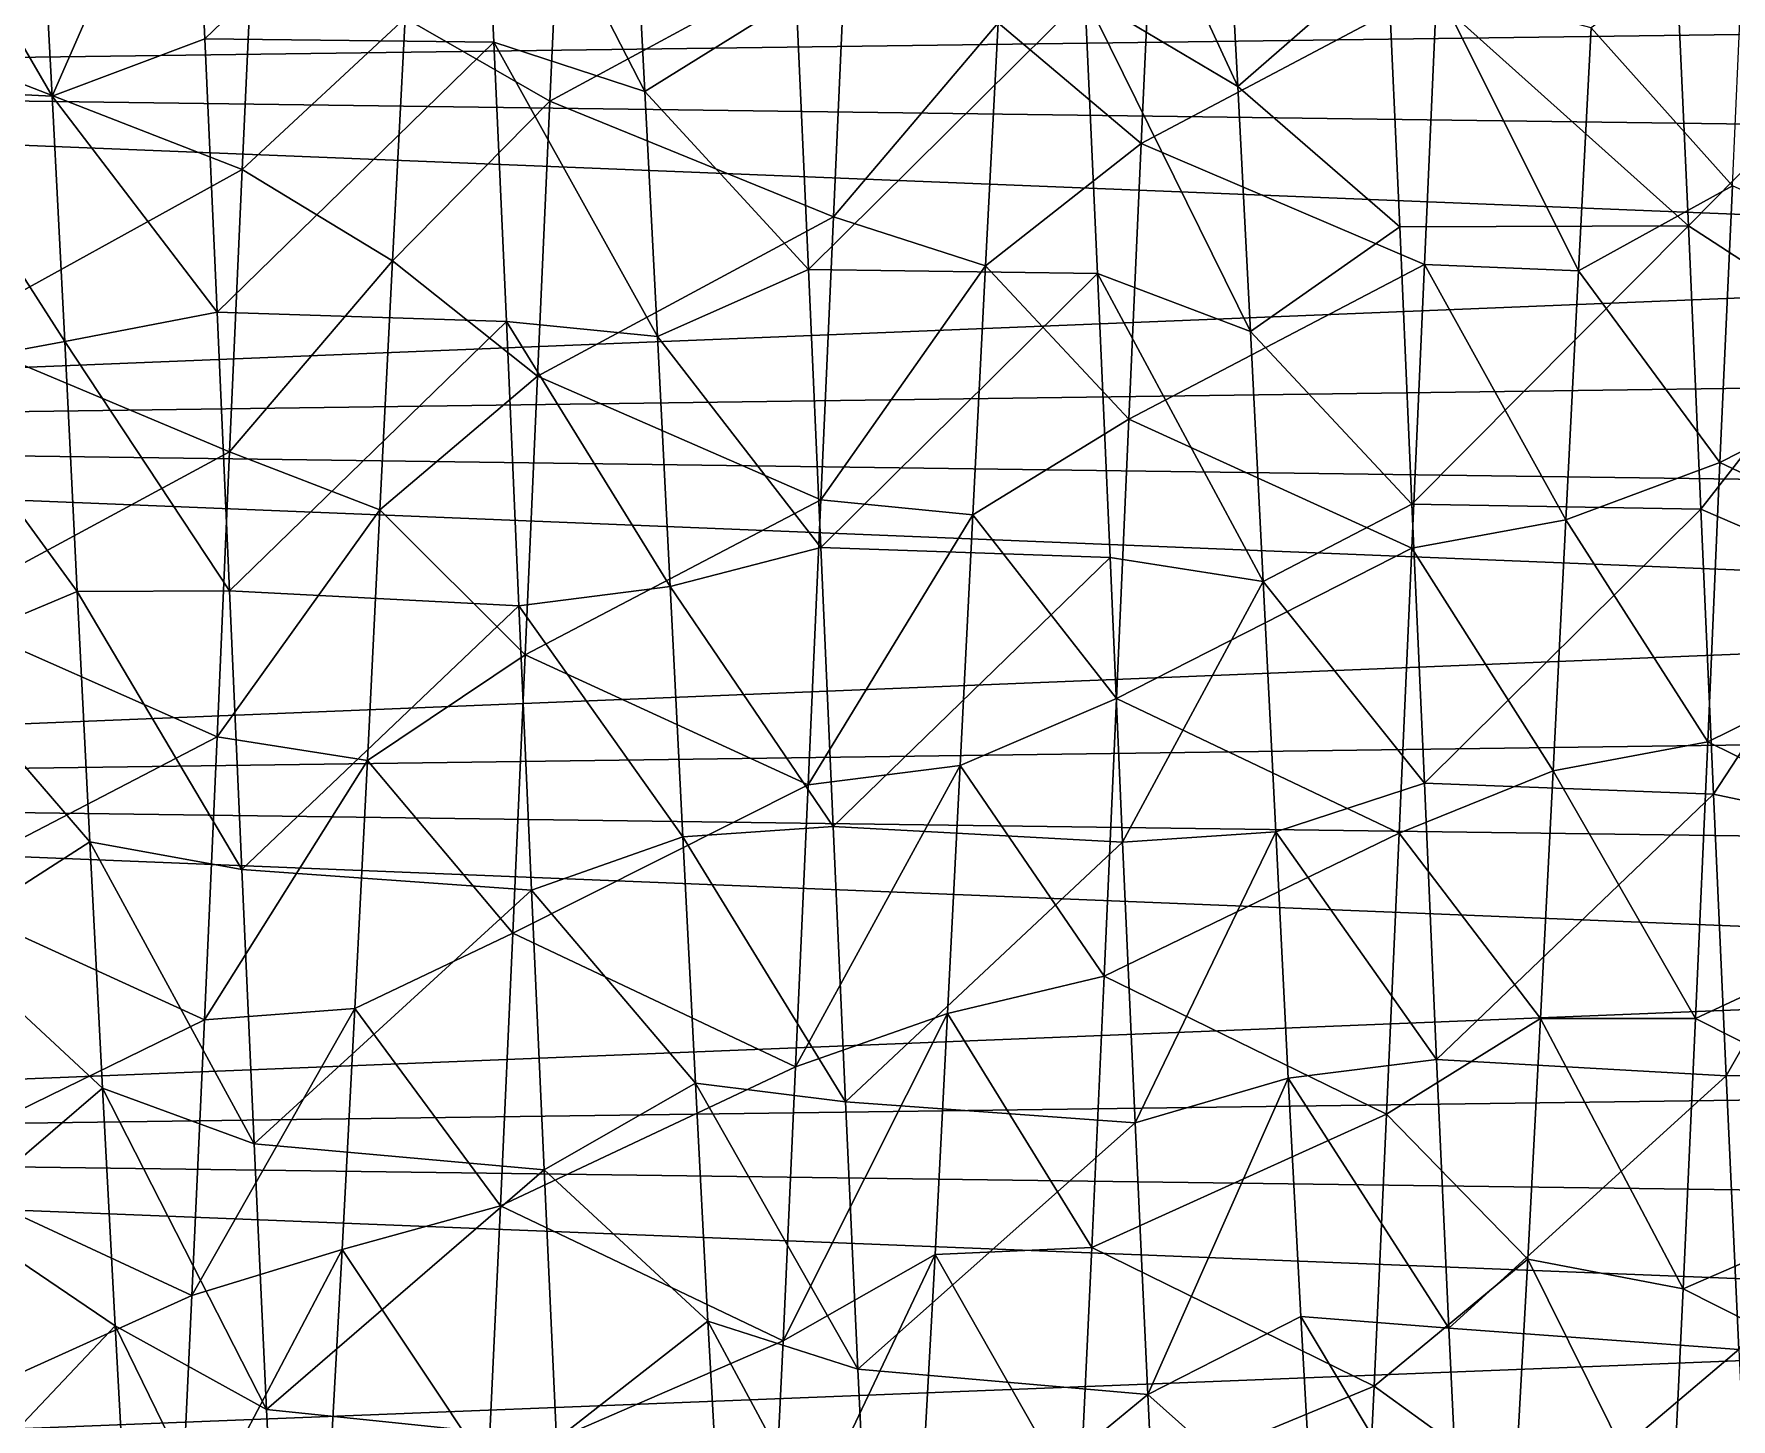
# Model space of a CAD drawing. Header units: millimetres. Extents: x -104 to 115, y -53 to 68.
# Drawn here: x -90.43 to -76.3, y 1.08 to 12.61 of the extents above; entities that cross this region are included whole.
import ezdxf

# ---------------------------------------------------------------- set-up
doc = ezdxf.new("R2010")
doc.units = ezdxf.units.MM

msp = doc.modelspace()

# ---------------------------------------------------------------- linework, layer by layer
at = {"color": 7, "lineweight": 0}
for points in [[(-104.18, 12.23, -54.485), (-49.333, 12.961, -54.355), (-104.18, 15.13, -53.847), (-104.18, 12.23, -54.485)], [(-81.785, 15.145, -43.662), (-80.512, 14.128, -41.714), (-80.407, 12.167, -42.43), (-81.785, 15.145, -43.662)], [(-81.785, 15.145, -43.662), (-80.407, 12.167, -42.43), (-81.681, 12.924, -44.494), (-81.785, 15.145, -43.662)], [(-89.106, 14.757, -43.832), (-90.275, 12.086, -42.454), (-90.38, 14.05, -41.748), (-89.106, 14.757, -43.832)], [(-89.003, 12.563, -44.598), (-90.275, 12.086, -42.454), (-89.106, 14.757, -43.832), (-89.003, 12.563, -44.598)], [(-86.704, 14.777, -43.823), (-89.003, 12.563, -44.598), (-89.106, 14.757, -43.832), (-86.704, 14.777, -43.823)], [(-86.599, 12.537, -44.606), (-89.003, 12.563, -44.598), (-86.704, 14.777, -43.823), (-86.599, 12.537, -44.606)], [(-86.704, 14.777, -43.823), (-85.446, 14.089, -41.731), (-85.341, 12.126, -42.442), (-86.704, 14.777, -43.823)], [(-86.704, 14.777, -43.823), (-85.341, 12.126, -42.442), (-86.599, 12.537, -44.606), (-86.704, 14.777, -43.823)], [(-104.18, 12.23, -0.361), (-49.333, 14.412, -0.811), (-49.333, 11.495, -0.251), (-104.18, 12.23, -0.361)], [(-91.622, 14.406, -43.977), (-90.38, 14.05, -41.748), (-90.275, 12.086, -42.454), (-91.622, 14.406, -43.977)], [(-91.622, 14.406, -43.977), (-90.275, 12.086, -42.454), (-91.517, 12.149, -44.708), (-91.622, 14.406, -43.977)], [(-86.03, 14.262, -10.813), (-87.336, 12.737, -12.594), (-86.133, 12.046, -10.113), (-86.03, 14.262, -10.813)], [(-83.669, 13.379, -10.496), (-86.03, 14.262, -10.813), (-86.133, 12.046, -10.113), (-83.669, 13.379, -10.496)], [(-79.163, 13.255, -44.391), (-80.407, 12.167, -42.43), (-80.512, 14.128, -41.714), (-79.163, 13.255, -44.391)], [(-84.083, 12.91, -44.498), (-85.341, 12.126, -42.442), (-85.446, 14.089, -41.731), (-84.083, 12.91, -44.498)], [(-81.11, 13.924, -10.686), (-82.402, 12.697, -12.581), (-81.213, 11.694, -10.03), (-81.11, 13.924, -10.686)], [(-78.75, 12.996, -10.374), (-81.11, 13.924, -10.686), (-81.213, 11.694, -10.03), (-78.75, 12.996, -10.374)], [(-88.587, 13.76, -10.626), (-91.053, 12.395, -10.202), (-88.692, 11.476, -9.983), (-88.587, 13.76, -10.626)], [(-88.692, 11.476, -9.983), (-87.336, 12.737, -12.594), (-88.587, 13.76, -10.626), (-88.692, 11.476, -9.983)], [(-76.19, 13.584, -10.565), (-77.468, 12.656, -12.568), (-76.292, 11.341, -9.955), (-76.19, 13.584, -10.565)], [(-83.669, 13.379, -10.496), (-86.133, 12.046, -10.113), (-83.773, 11.082, -9.904), (-83.669, 13.379, -10.496)], [(-83.773, 11.082, -9.904), (-82.402, 12.697, -12.581), (-83.669, 13.379, -10.496), (-83.773, 11.082, -9.904)], [(-76.657, 11.007, -44.956), (-79.163, 13.255, -44.391), (-76.762, 13.307, -44.374), (-76.657, 11.007, -44.956)], [(-76.762, 13.307, -44.374), (-75.473, 12.208, -42.418), (-76.657, 11.007, -44.956), (-76.762, 13.307, -44.374)], [(-79.06, 11.001, -44.958), (-80.407, 12.167, -42.43), (-79.163, 13.255, -44.391), (-79.06, 11.001, -44.958)], [(-76.657, 11.007, -44.956), (-79.06, 11.001, -44.958), (-79.163, 13.255, -44.391), (-76.657, 11.007, -44.956)], [(-78.75, 12.996, -10.374), (-81.213, 11.694, -10.03), (-78.855, 10.686, -9.834), (-78.75, 12.996, -10.374)], [(-78.855, 10.686, -9.834), (-77.573, 10.634, -12.052), (-78.75, 12.996, -10.374), (-78.855, 10.686, -9.834)], [(-78.75, 12.996, -10.374), (-77.573, 10.634, -12.052), (-77.468, 12.656, -12.568), (-78.75, 12.996, -10.374)], [(-104.18, 12.23, -54.485), (-49.333, 10.019, -54.756), (-49.333, 12.961, -54.355), (-104.18, 12.23, -54.485)], [(-83.98, 10.645, -45.019), (-85.341, 12.126, -42.442), (-84.083, 12.91, -44.498), (-83.98, 10.645, -45.019)], [(-81.681, 12.924, -44.494), (-83.98, 10.645, -45.019), (-84.083, 12.91, -44.498), (-81.681, 12.924, -44.494)], [(-81.576, 10.611, -45.024), (-83.98, 10.645, -45.019), (-81.681, 12.924, -44.494), (-81.576, 10.611, -45.024)], [(-81.681, 12.924, -44.494), (-80.407, 12.167, -42.43), (-80.302, 10.129, -42.879), (-81.681, 12.924, -44.494)], [(-81.681, 12.924, -44.494), (-80.302, 10.129, -42.879), (-81.576, 10.611, -45.024), (-81.681, 12.924, -44.494)], [(-88.692, 11.476, -9.983), (-87.441, 10.717, -12.068), (-87.336, 12.737, -12.594), (-88.692, 11.476, -9.983)], [(-86.133, 12.046, -10.113), (-87.336, 12.737, -12.594), (-87.441, 10.717, -12.068), (-86.133, 12.046, -10.113)], [(-83.773, 11.082, -9.904), (-82.507, 10.675, -12.06), (-82.402, 12.697, -12.581), (-83.773, 11.082, -9.904)], [(-81.213, 11.694, -10.03), (-82.402, 12.697, -12.581), (-82.507, 10.675, -12.06), (-81.213, 11.694, -10.03)], [(-76.292, 11.341, -9.955), (-77.468, 12.656, -12.568), (-77.573, 10.634, -12.052), (-76.292, 11.341, -9.955)], [(-88.901, 10.288, -45.073), (-90.275, 12.086, -42.454), (-89.003, 12.563, -44.598), (-88.901, 10.288, -45.073)], [(-86.599, 12.537, -44.606), (-88.901, 10.288, -45.073), (-89.003, 12.563, -44.598), (-86.599, 12.537, -44.606)], [(-86.494, 10.213, -45.083), (-88.901, 10.288, -45.073), (-86.599, 12.537, -44.606), (-86.494, 10.213, -45.083)], [(-86.599, 12.537, -44.606), (-85.341, 12.126, -42.442), (-85.236, 10.087, -42.885), (-86.599, 12.537, -44.606)], [(-86.599, 12.537, -44.606), (-85.236, 10.087, -42.885), (-86.494, 10.213, -45.083), (-86.599, 12.537, -44.606)], [(-88.692, 11.476, -9.983), (-91.053, 12.395, -10.202), (-91.156, 10.116, -9.75), (-88.692, 11.476, -9.983)], [(-104.18, 12.23, -0.361), (-49.333, 11.495, -0.251), (-104.18, 9.278, -0.04), (-104.18, 12.23, -0.361)], [(-104.18, 9.278, -54.806), (-49.333, 10.019, -54.756), (-104.18, 12.23, -54.485), (-104.18, 9.278, -54.806)], [(-91.517, 12.149, -44.708), (-90.275, 12.086, -42.454), (-90.17, 10.045, -42.892), (-91.517, 12.149, -44.708)], [(-91.517, 12.149, -44.708), (-90.17, 10.045, -42.892), (-91.413, 9.814, -45.134), (-91.517, 12.149, -44.708)], [(-79.06, 11.001, -44.958), (-80.302, 10.129, -42.879), (-80.407, 12.167, -42.43), (-79.06, 11.001, -44.958)], [(-76.657, 11.007, -44.956), (-75.473, 12.208, -42.418), (-75.368, 10.171, -42.873), (-76.657, 11.007, -44.956)], [(-88.901, 10.288, -45.073), (-90.17, 10.045, -42.892), (-90.275, 12.086, -42.454), (-88.901, 10.288, -45.073)], [(-86.133, 12.046, -10.113), (-87.441, 10.717, -12.068), (-86.235, 9.757, -9.707), (-86.133, 12.046, -10.113)], [(-83.773, 11.082, -9.904), (-86.133, 12.046, -10.113), (-86.235, 9.757, -9.707), (-83.773, 11.082, -9.904)], [(-83.98, 10.645, -45.019), (-85.236, 10.087, -42.885), (-85.341, 12.126, -42.442), (-83.98, 10.645, -45.019)], [(-81.213, 11.694, -10.03), (-82.507, 10.675, -12.06), (-81.315, 9.398, -9.671), (-81.213, 11.694, -10.03)], [(-78.855, 10.686, -9.834), (-81.213, 11.694, -10.03), (-81.315, 9.398, -9.671), (-78.855, 10.686, -9.834)], [(-104.18, 9.278, -0.04), (-49.333, 11.495, -0.251), (-49.333, 8.536, -0.01), (-104.18, 9.278, -0.04)], [(-88.692, 11.476, -9.983), (-91.156, 10.116, -9.75), (-88.797, 9.127, -9.648), (-88.692, 11.476, -9.983)], [(-88.797, 9.127, -9.648), (-87.441, 10.717, -12.068), (-88.692, 11.476, -9.983), (-88.797, 9.127, -9.648)], [(-76.292, 11.341, -9.955), (-77.573, 10.634, -12.052), (-76.395, 9.038, -9.642), (-76.292, 11.341, -9.955)], [(-73.937, 10.288, -9.774), (-76.292, 11.341, -9.955), (-76.395, 9.038, -9.642), (-73.937, 10.288, -9.774)], [(-83.773, 11.082, -9.904), (-86.235, 9.757, -9.707), (-83.878, 8.726, -9.623), (-83.773, 11.082, -9.904)], [(-83.878, 8.726, -9.623), (-82.507, 10.675, -12.06), (-83.773, 11.082, -9.904), (-83.878, 8.726, -9.623)], [(-78.958, 8.692, -45.226), (-80.302, 10.129, -42.879), (-79.06, 11.001, -44.958), (-78.958, 8.692, -45.226)], [(-76.657, 11.007, -44.956), (-78.958, 8.692, -45.226), (-79.06, 11.001, -44.958), (-76.657, 11.007, -44.956)], [(-76.553, 8.65, -45.228), (-78.958, 8.692, -45.226), (-76.657, 11.007, -44.956), (-76.553, 8.65, -45.228)], [(-76.657, 11.007, -44.956), (-75.368, 10.171, -42.873), (-76.553, 8.65, -45.228), (-76.657, 11.007, -44.956)], [(-88.797, 9.127, -9.648), (-87.546, 8.645, -11.815), (-87.441, 10.717, -12.068), (-88.797, 9.127, -9.648)], [(-86.235, 9.757, -9.707), (-87.441, 10.717, -12.068), (-87.546, 8.645, -11.815), (-86.235, 9.757, -9.707)], [(-83.878, 8.331, -45.24), (-85.236, 10.087, -42.885), (-83.98, 10.645, -45.019), (-83.878, 8.331, -45.24)], [(-81.576, 10.611, -45.024), (-83.878, 8.331, -45.24), (-83.98, 10.645, -45.019), (-81.576, 10.611, -45.024)], [(-83.878, 8.726, -9.623), (-82.612, 8.603, -11.813), (-82.507, 10.675, -12.06), (-83.878, 8.726, -9.623)], [(-81.471, 8.248, -45.243), (-83.878, 8.331, -45.24), (-81.576, 10.611, -45.024), (-81.471, 8.248, -45.243)], [(-81.315, 9.398, -9.671), (-82.507, 10.675, -12.06), (-82.612, 8.603, -11.813), (-81.315, 9.398, -9.671)], [(-81.576, 10.611, -45.024), (-80.302, 10.129, -42.879), (-80.197, 8.049, -43.053), (-81.576, 10.611, -45.024)], [(-81.576, 10.611, -45.024), (-80.197, 8.049, -43.053), (-81.471, 8.248, -45.243), (-81.576, 10.611, -45.024)], [(-78.855, 10.686, -9.834), (-81.315, 9.398, -9.671), (-78.96, 8.324, -9.606), (-78.855, 10.686, -9.834)], [(-78.96, 8.324, -9.606), (-77.678, 8.56, -11.811), (-78.855, 10.686, -9.834), (-78.96, 8.324, -9.606)], [(-78.855, 10.686, -9.834), (-77.678, 8.56, -11.811), (-77.573, 10.634, -12.052), (-78.855, 10.686, -9.834)], [(-76.395, 9.038, -9.642), (-77.573, 10.634, -12.052), (-77.678, 8.56, -11.811), (-76.395, 9.038, -9.642)], [(-88.798, 7.971, -45.248), (-90.17, 10.045, -42.892), (-88.901, 10.288, -45.073), (-88.798, 7.971, -45.248)], [(-86.494, 10.213, -45.083), (-88.798, 7.971, -45.248), (-88.901, 10.288, -45.073), (-86.494, 10.213, -45.083)], [(-86.39, 7.846, -45.248), (-88.798, 7.971, -45.248), (-86.494, 10.213, -45.083), (-86.39, 7.846, -45.248)], [(-86.494, 10.213, -45.083), (-85.236, 10.087, -42.885), (-85.131, 8.006, -43.053), (-86.494, 10.213, -45.083)], [(-86.494, 10.213, -45.083), (-85.131, 8.006, -43.053), (-86.39, 7.846, -45.248), (-86.494, 10.213, -45.083)], [(-76.553, 8.65, -45.228), (-75.368, 10.171, -42.873), (-75.263, 8.092, -43.052), (-76.553, 8.65, -45.228)], [(-73.937, 10.288, -9.774), (-76.395, 9.038, -9.642), (-74.041, 7.922, -9.599), (-73.937, 10.288, -9.774)], [(-91.413, 9.814, -45.134), (-90.17, 10.045, -42.892), (-90.066, 7.964, -43.054), (-91.413, 9.814, -45.134)], [(-88.797, 9.127, -9.648), (-91.156, 10.116, -9.75), (-91.258, 7.797, -9.598), (-88.797, 9.127, -9.648)], [(-88.798, 7.971, -45.248), (-90.066, 7.964, -43.054), (-90.17, 10.045, -42.892), (-88.798, 7.971, -45.248)], [(-83.878, 8.331, -45.24), (-85.131, 8.006, -43.053), (-85.236, 10.087, -42.885), (-83.878, 8.331, -45.24)], [(-78.958, 8.692, -45.226), (-80.197, 8.049, -43.053), (-80.302, 10.129, -42.879), (-78.958, 8.692, -45.226)], [(-104.18, 9.278, -54.806), (-49.333, 7.051, -54.837), (-49.333, 10.019, -54.756), (-104.18, 9.278, -54.806)], [(-91.413, 9.814, -45.134), (-90.066, 7.964, -43.054), (-91.308, 7.444, -45.245), (-91.413, 9.814, -45.134)], [(-86.235, 9.757, -9.707), (-87.546, 8.645, -11.815), (-86.338, 7.436, -9.602), (-86.235, 9.757, -9.707)], [(-83.878, 8.726, -9.623), (-86.235, 9.757, -9.707), (-86.338, 7.436, -9.602), (-83.878, 8.726, -9.623)], [(-81.315, 9.398, -9.671), (-82.612, 8.603, -11.813), (-81.418, 7.075, -9.613), (-81.315, 9.398, -9.671)], [(-78.96, 8.324, -9.606), (-81.315, 9.398, -9.671), (-81.418, 7.075, -9.613), (-78.96, 8.324, -9.606)], [(-104.18, 9.278, -0.04), (-49.333, 8.536, -0.01), (-104.18, 6.309, -0.04), (-104.18, 9.278, -0.04)], [(-104.18, 6.309, -54.806), (-49.333, 7.051, -54.837), (-104.18, 9.278, -54.806), (-104.18, 6.309, -54.806)], [(-88.797, 9.127, -9.648), (-91.258, 7.797, -9.598), (-88.901, 6.755, -9.628), (-88.797, 9.127, -9.648)], [(-88.901, 6.755, -9.628), (-87.546, 8.645, -11.815), (-88.797, 9.127, -9.648), (-88.901, 6.755, -9.628)], [(-76.395, 9.038, -9.642), (-77.678, 8.56, -11.811), (-76.497, 6.714, -9.631), (-76.395, 9.038, -9.642)], [(-74.041, 7.922, -9.599), (-76.395, 9.038, -9.642), (-76.497, 6.714, -9.631), (-74.041, 7.922, -9.599)], [(-88.901, 6.755, -9.628), (-87.651, 6.558, -11.841), (-87.546, 8.645, -11.815), (-88.901, 6.755, -9.628)], [(-86.338, 7.436, -9.602), (-87.546, 8.645, -11.815), (-87.651, 6.558, -11.841), (-86.338, 7.436, -9.602)], [(-83.878, 8.726, -9.623), (-86.338, 7.436, -9.602), (-83.983, 6.354, -9.656), (-83.878, 8.726, -9.623)], [(-83.983, 6.354, -9.656), (-82.612, 8.603, -11.813), (-83.878, 8.726, -9.623), (-83.983, 6.354, -9.656)], [(-78.855, 6.368, -45.191), (-80.197, 8.049, -43.053), (-78.958, 8.692, -45.226), (-78.855, 6.368, -45.191)], [(-76.553, 8.65, -45.228), (-78.855, 6.368, -45.191), (-78.958, 8.692, -45.226), (-76.553, 8.65, -45.228)], [(-76.448, 6.278, -45.184), (-78.855, 6.368, -45.191), (-76.553, 8.65, -45.228), (-76.448, 6.278, -45.184)], [(-76.553, 8.65, -45.228), (-75.263, 8.092, -43.052), (-76.448, 6.278, -45.184), (-76.553, 8.65, -45.228)], [(-104.18, 6.309, -0.04), (-49.333, 8.536, -0.01), (-49.333, 5.568, -0.09), (-104.18, 6.309, -0.04)], [(-83.983, 6.354, -9.656), (-82.717, 6.516, -11.844), (-82.612, 8.603, -11.813), (-83.983, 6.354, -9.656)], [(-81.418, 7.075, -9.613), (-82.612, 8.603, -11.813), (-82.717, 6.516, -11.844), (-81.418, 7.075, -9.613)], [(-78.96, 8.324, -9.606), (-77.783, 6.473, -11.848), (-77.678, 8.56, -11.811), (-78.96, 8.324, -9.606)], [(-76.497, 6.714, -9.631), (-77.678, 8.56, -11.811), (-77.783, 6.473, -11.848), (-76.497, 6.714, -9.631)], [(-83.775, 6.009, -45.159), (-85.131, 8.006, -43.053), (-83.878, 8.331, -45.24), (-83.775, 6.009, -45.159)], [(-81.471, 8.248, -45.243), (-83.775, 6.009, -45.159), (-83.878, 8.331, -45.24), (-81.471, 8.248, -45.243)], [(-81.367, 5.878, -45.145), (-83.775, 6.009, -45.159), (-81.471, 8.248, -45.243), (-81.367, 5.878, -45.145)], [(-81.471, 8.248, -45.243), (-80.197, 8.049, -43.053), (-81.367, 5.878, -45.145), (-81.471, 8.248, -45.243)], [(-78.96, 8.324, -9.606), (-81.418, 7.075, -9.613), (-79.064, 5.953, -9.693), (-78.96, 8.324, -9.606)], [(-79.064, 5.953, -9.693), (-77.783, 6.473, -11.848), (-78.96, 8.324, -9.606), (-79.064, 5.953, -9.693)], [(-76.448, 6.278, -45.184), (-75.263, 8.092, -43.052), (-75.158, 6.007, -42.952), (-76.448, 6.278, -45.184)], [(-91.308, 7.444, -45.245), (-90.066, 7.964, -43.054), (-89.961, 5.88, -42.937), (-91.308, 7.444, -45.245)], [(-88.696, 5.65, -45.119), (-90.066, 7.964, -43.054), (-88.798, 7.971, -45.248), (-88.696, 5.65, -45.119)], [(-88.696, 5.65, -45.119), (-89.961, 5.88, -42.937), (-90.066, 7.964, -43.054), (-88.696, 5.65, -45.119)], [(-86.39, 7.846, -45.248), (-88.696, 5.65, -45.119), (-88.798, 7.971, -45.248), (-86.39, 7.846, -45.248)], [(-86.39, 7.846, -45.248), (-85.131, 8.006, -43.053), (-85.026, 5.922, -42.942), (-86.39, 7.846, -45.248)], [(-83.775, 6.009, -45.159), (-85.026, 5.922, -42.942), (-85.131, 8.006, -43.053), (-83.775, 6.009, -45.159)], [(-81.367, 5.878, -45.145), (-80.197, 8.049, -43.053), (-80.092, 5.965, -42.947), (-81.367, 5.878, -45.145)], [(-78.855, 6.368, -45.191), (-80.092, 5.965, -42.947), (-80.197, 8.049, -43.053), (-78.855, 6.368, -45.191)], [(-74.041, 7.922, -9.599), (-76.497, 6.714, -9.631), (-74.146, 5.554, -9.739), (-74.041, 7.922, -9.599)], [(-88.901, 6.755, -9.628), (-91.258, 7.797, -9.598), (-91.361, 5.477, -9.749), (-88.901, 6.755, -9.628)], [(-86.285, 5.479, -45.098), (-88.696, 5.65, -45.119), (-86.39, 7.846, -45.248), (-86.285, 5.479, -45.098)], [(-86.39, 7.846, -45.248), (-85.026, 5.922, -42.942), (-86.285, 5.479, -45.098), (-86.39, 7.846, -45.248)], [(-91.308, 7.444, -45.245), (-89.961, 5.88, -42.937), (-91.204, 5.081, -45.041), (-91.308, 7.444, -45.245)], [(-86.338, 7.436, -9.602), (-87.651, 6.558, -11.841), (-86.44, 5.12, -9.8), (-86.338, 7.436, -9.602)], [(-83.983, 6.354, -9.656), (-86.338, 7.436, -9.602), (-86.44, 5.12, -9.8), (-83.983, 6.354, -9.656)], [(-81.418, 7.075, -9.613), (-82.717, 6.516, -11.844), (-81.52, 4.764, -9.858), (-81.418, 7.075, -9.613)], [(-79.064, 5.953, -9.693), (-81.418, 7.075, -9.613), (-81.52, 4.764, -9.858), (-79.064, 5.953, -9.693)], [(-104.18, 6.309, -54.806), (-49.333, 4.091, -54.596), (-49.333, 7.051, -54.837), (-104.18, 6.309, -54.806)], [(-88.901, 6.755, -9.628), (-91.361, 5.477, -9.749), (-89.006, 4.4, -9.924), (-88.901, 6.755, -9.628)], [(-89.006, 4.4, -9.924), (-87.651, 6.558, -11.841), (-88.901, 6.755, -9.628), (-89.006, 4.4, -9.924)], [(-76.497, 6.714, -9.631), (-77.783, 6.473, -11.848), (-76.6, 4.409, -9.922), (-76.497, 6.714, -9.631)], [(-74.146, 5.554, -9.739), (-76.497, 6.714, -9.631), (-76.6, 4.409, -9.922), (-74.146, 5.554, -9.739)], [(-89.006, 4.4, -9.924), (-87.756, 4.493, -12.144), (-87.651, 6.558, -11.841), (-89.006, 4.4, -9.924)], [(-86.44, 5.12, -9.8), (-87.651, 6.558, -11.841), (-87.756, 4.493, -12.144), (-86.44, 5.12, -9.8)], [(-84.087, 4.007, -10.005), (-82.822, 4.452, -12.153), (-82.717, 6.516, -11.844), (-84.087, 4.007, -10.005)], [(-84.087, 4.007, -10.005), (-82.717, 6.516, -11.844), (-83.983, 6.354, -9.656), (-84.087, 4.007, -10.005)], [(-81.52, 4.764, -9.858), (-82.717, 6.516, -11.844), (-82.822, 4.452, -12.153), (-81.52, 4.764, -9.858)], [(-78.753, 4.069, -44.855), (-80.092, 5.965, -42.947), (-78.855, 6.368, -45.191), (-78.753, 4.069, -44.855)], [(-79.064, 5.953, -9.693), (-77.888, 4.41, -12.163), (-77.783, 6.473, -11.848), (-79.064, 5.953, -9.693)], [(-76.448, 6.278, -45.184), (-78.753, 4.069, -44.855), (-78.855, 6.368, -45.191), (-76.448, 6.278, -45.184)], [(-76.6, 4.409, -9.922), (-77.783, 6.473, -11.848), (-77.888, 4.41, -12.163), (-76.6, 4.409, -9.922)], [(-104.18, 6.309, -0.04), (-49.333, 5.568, -0.09), (-104.18, 3.357, -0.361), (-104.18, 6.309, -0.04)], [(-104.18, 3.357, -54.485), (-49.333, 4.091, -54.596), (-104.18, 6.309, -54.806), (-104.18, 3.357, -54.485)], [(-83.983, 6.354, -9.656), (-86.44, 5.12, -9.8), (-84.087, 4.007, -10.005), (-83.983, 6.354, -9.656)], [(-76.343, 3.933, -44.825), (-78.753, 4.069, -44.855), (-76.448, 6.278, -45.184), (-76.343, 3.933, -44.825)], [(-76.448, 6.278, -45.184), (-75.158, 6.007, -42.952), (-76.343, 3.933, -44.825), (-76.448, 6.278, -45.184)], [(-83.673, 3.716, -44.776), (-85.026, 5.922, -42.942), (-83.775, 6.009, -45.159), (-83.673, 3.716, -44.776)], [(-81.367, 5.878, -45.145), (-83.673, 3.716, -44.776), (-83.775, 6.009, -45.159), (-81.367, 5.878, -45.145)], [(-79.064, 5.953, -9.693), (-81.52, 4.764, -9.858), (-79.169, 3.615, -10.095), (-79.064, 5.953, -9.693)], [(-81.367, 5.878, -45.145), (-80.092, 5.965, -42.947), (-81.262, 3.541, -44.734), (-81.367, 5.878, -45.145)], [(-81.262, 3.541, -44.734), (-80.092, 5.965, -42.947), (-79.987, 3.913, -42.565), (-81.262, 3.541, -44.734)], [(-78.753, 4.069, -44.855), (-79.987, 3.913, -42.565), (-80.092, 5.965, -42.947), (-78.753, 4.069, -44.855)], [(-79.169, 3.615, -10.095), (-77.888, 4.41, -12.163), (-79.064, 5.953, -9.693), (-79.169, 3.615, -10.095)], [(-76.343, 3.933, -44.825), (-75.158, 6.007, -42.952), (-75.053, 3.954, -42.576), (-76.343, 3.933, -44.825)], [(-91.204, 5.081, -45.041), (-89.961, 5.88, -42.937), (-89.856, 3.83, -42.544), (-91.204, 5.081, -45.041)], [(-88.593, 3.366, -44.69), (-89.856, 3.83, -42.544), (-89.961, 5.88, -42.937), (-88.593, 3.366, -44.69)], [(-88.593, 3.366, -44.69), (-89.961, 5.88, -42.937), (-88.696, 5.65, -45.119), (-88.593, 3.366, -44.69)], [(-86.285, 5.479, -45.098), (-85.026, 5.922, -42.942), (-84.921, 3.871, -42.555), (-86.285, 5.479, -45.098)], [(-83.673, 3.716, -44.776), (-84.921, 3.871, -42.555), (-85.026, 5.922, -42.942), (-83.673, 3.716, -44.776)], [(-81.262, 3.541, -44.734), (-83.673, 3.716, -44.776), (-81.367, 5.878, -45.145), (-81.262, 3.541, -44.734)], [(-86.285, 5.479, -45.098), (-88.593, 3.366, -44.69), (-88.696, 5.65, -45.119), (-86.285, 5.479, -45.098)], [(-104.18, 3.357, -0.361), (-49.333, 5.568, -0.09), (-49.333, 2.626, -0.491), (-104.18, 3.357, -0.361)], [(-74.146, 5.554, -9.739), (-76.6, 4.409, -9.922), (-74.25, 3.225, -10.193), (-74.146, 5.554, -9.739)], [(-89.006, 4.4, -9.924), (-91.361, 5.477, -9.749), (-91.463, 3.197, -10.201), (-89.006, 4.4, -9.924)], [(-86.18, 3.152, -44.634), (-88.593, 3.366, -44.69), (-86.285, 5.479, -45.098), (-86.18, 3.152, -44.634)], [(-86.285, 5.479, -45.098), (-84.921, 3.871, -42.555), (-86.18, 3.152, -44.634), (-86.285, 5.479, -45.098)], [(-86.44, 5.12, -9.8), (-87.756, 4.493, -12.144), (-86.543, 2.85, -10.297), (-86.44, 5.12, -9.8)], [(-84.087, 4.007, -10.005), (-86.44, 5.12, -9.8), (-86.543, 2.85, -10.297), (-84.087, 4.007, -10.005)], [(-91.204, 5.081, -45.041), (-89.856, 3.83, -42.544), (-91.099, 2.765, -44.524), (-91.204, 5.081, -45.041)], [(-81.52, 4.764, -9.858), (-82.822, 4.452, -12.153), (-81.623, 2.504, -10.401), (-81.52, 4.764, -9.858)], [(-79.169, 3.615, -10.095), (-81.52, 4.764, -9.858), (-81.623, 2.504, -10.401), (-79.169, 3.615, -10.095)], [(-89.006, 4.4, -9.924), (-91.463, 3.197, -10.201), (-89.111, 2.106, -10.53), (-89.006, 4.4, -9.924)], [(-89.111, 2.106, -10.53), (-87.861, 2.487, -12.72), (-87.756, 4.493, -12.144), (-89.111, 2.106, -10.53)], [(-89.111, 2.106, -10.53), (-87.756, 4.493, -12.144), (-89.006, 4.4, -9.924), (-89.111, 2.106, -10.53)], [(-86.543, 2.85, -10.297), (-87.756, 4.493, -12.144), (-87.861, 2.487, -12.72), (-86.543, 2.85, -10.297)], [(-84.192, 1.727, -10.662), (-82.927, 2.447, -12.735), (-82.822, 4.452, -12.153), (-84.192, 1.727, -10.662)], [(-84.192, 1.727, -10.662), (-82.822, 4.452, -12.153), (-84.087, 4.007, -10.005), (-84.192, 1.727, -10.662)], [(-81.623, 2.504, -10.401), (-82.822, 4.452, -12.153), (-82.927, 2.447, -12.735), (-81.623, 2.504, -10.401)], [(-79.169, 3.615, -10.095), (-77.993, 2.407, -12.749), (-77.888, 4.41, -12.163), (-79.169, 3.615, -10.095)], [(-76.702, 2.16, -10.512), (-77.888, 4.41, -12.163), (-77.993, 2.407, -12.749), (-76.702, 2.16, -10.512)], [(-76.6, 4.409, -9.922), (-77.888, 4.41, -12.163), (-76.702, 2.16, -10.512), (-76.6, 4.409, -9.922)], [(-74.25, 3.225, -10.193), (-76.6, 4.409, -9.922), (-76.702, 2.16, -10.512), (-74.25, 3.225, -10.193)], [(-104.18, 3.357, -54.485), (-49.333, 1.175, -54.036), (-49.333, 4.091, -54.596), (-104.18, 3.357, -54.485)], [(-84.087, 4.007, -10.005), (-86.543, 2.85, -10.297), (-84.192, 1.727, -10.662), (-84.087, 4.007, -10.005)], [(-78.65, 1.832, -44.222), (-79.987, 3.913, -42.565), (-78.753, 4.069, -44.855), (-78.65, 1.832, -44.222)], [(-76.343, 3.933, -44.825), (-78.65, 1.832, -44.222), (-78.753, 4.069, -44.855), (-76.343, 3.933, -44.825)], [(-91.099, 2.765, -44.524), (-89.856, 3.83, -42.544), (-89.751, 1.851, -41.881), (-91.099, 2.765, -44.524)], [(-88.491, 1.157, -43.967), (-89.751, 1.851, -41.881), (-89.856, 3.83, -42.544), (-88.491, 1.157, -43.967)], [(-88.491, 1.157, -43.967), (-89.856, 3.83, -42.544), (-88.593, 3.366, -44.69), (-88.491, 1.157, -43.967)], [(-86.18, 3.152, -44.634), (-84.921, 3.871, -42.555), (-84.817, 1.89, -41.897), (-86.18, 3.152, -44.634)], [(-83.57, 1.493, -44.098), (-84.817, 1.89, -41.897), (-84.921, 3.871, -42.555), (-83.57, 1.493, -44.098)], [(-83.57, 1.493, -44.098), (-84.921, 3.871, -42.555), (-83.673, 3.716, -44.776), (-83.57, 1.493, -44.098)], [(-81.262, 3.541, -44.734), (-79.987, 3.913, -42.565), (-81.157, 1.28, -44.016), (-81.262, 3.541, -44.734)], [(-81.157, 1.28, -44.016), (-79.987, 3.913, -42.565), (-79.882, 1.93, -41.913), (-81.157, 1.28, -44.016)], [(-78.65, 1.832, -44.222), (-79.882, 1.93, -41.913), (-79.987, 3.913, -42.565), (-78.65, 1.832, -44.222)], [(-76.239, 1.656, -44.158), (-78.65, 1.832, -44.222), (-76.343, 3.933, -44.825), (-76.239, 1.656, -44.158)], [(-76.343, 3.933, -44.825), (-75.053, 3.954, -42.576), (-76.239, 1.656, -44.158), (-76.343, 3.933, -44.825)], [(-81.262, 3.541, -44.734), (-83.57, 1.493, -44.098), (-83.673, 3.716, -44.776), (-81.262, 3.541, -44.734)], [(-81.157, 1.28, -44.016), (-83.57, 1.493, -44.098), (-81.262, 3.541, -44.734), (-81.157, 1.28, -44.016)], [(-79.169, 3.615, -10.095), (-81.623, 2.504, -10.401), (-79.274, 1.35, -10.803), (-79.169, 3.615, -10.095)], [(-79.274, 1.35, -10.803), (-77.993, 2.407, -12.749), (-79.169, 3.615, -10.095), (-79.274, 1.35, -10.803)], [(-104.18, 3.357, -0.361), (-49.333, 2.626, -0.491), (-104.18, 0.457, -1), (-104.18, 3.357, -0.361)], [(-104.18, 0.457, -53.847), (-49.333, 1.175, -54.036), (-104.18, 3.357, -54.485), (-104.18, 0.457, -53.847)], [(-86.18, 3.152, -44.634), (-88.491, 1.157, -43.967), (-88.593, 3.366, -44.69), (-86.18, 3.152, -44.634)], [(-89.111, 2.106, -10.53), (-91.463, 3.197, -10.201), (-91.566, 0.996, -10.945), (-89.111, 2.106, -10.53)], [(-86.076, 0.907, -43.865), (-88.491, 1.157, -43.967), (-86.18, 3.152, -44.634), (-86.076, 0.907, -43.865)], [(-86.18, 3.152, -44.634), (-84.817, 1.89, -41.897), (-86.076, 0.907, -43.865), (-86.18, 3.152, -44.634)], [(-74.25, 3.225, -10.193), (-76.702, 2.16, -10.512), (-74.355, 0.977, -10.953), (-74.25, 3.225, -10.193)], [(-86.543, 2.85, -10.297), (-87.861, 2.487, -12.72), (-86.645, 0.663, -11.086), (-86.543, 2.85, -10.297)], [(-84.192, 1.727, -10.662), (-86.543, 2.85, -10.297), (-86.645, 0.663, -11.086), (-84.192, 1.727, -10.662)], [(-91.099, 2.765, -44.524), (-89.751, 1.851, -41.881), (-90.994, 0.538, -43.705), (-91.099, 2.765, -44.524)], [(-104.18, 0.457, -1), (-49.333, 2.626, -0.491), (-49.333, -0.256, -1.208), (-104.18, 0.457, -1)], [(-89.215, -0.087, -11.435), (-87.966, 0.576, -13.558), (-87.861, 2.487, -12.72), (-89.215, -0.087, -11.435)], [(-89.215, -0.087, -11.435), (-87.861, 2.487, -12.72), (-89.111, 2.106, -10.53), (-89.215, -0.087, -11.435)], [(-86.645, 0.663, -11.086), (-87.861, 2.487, -12.72), (-87.966, 0.576, -13.558), (-86.645, 0.663, -11.086)], [(-84.297, -0.445, -11.616), (-83.032, 0.538, -13.578), (-82.927, 2.447, -12.735), (-84.297, -0.445, -11.616)], [(-84.297, -0.445, -11.616), (-82.927, 2.447, -12.735), (-84.192, 1.727, -10.662), (-84.297, -0.445, -11.616)], [(-81.725, 0.334, -11.234), (-82.927, 2.447, -12.735), (-83.032, 0.538, -13.578), (-81.725, 0.334, -11.234)], [(-81.623, 2.504, -10.401), (-82.927, 2.447, -12.735), (-81.725, 0.334, -11.234), (-81.623, 2.504, -10.401)], [(-79.274, 1.35, -10.803), (-81.623, 2.504, -10.401), (-81.725, 0.334, -11.234), (-79.274, 1.35, -10.803)], [(-79.274, 1.35, -10.803), (-78.098, 0.5, -13.598), (-77.993, 2.407, -12.749), (-79.274, 1.35, -10.803)], [(-76.805, 0.008, -11.388), (-77.993, 2.407, -12.749), (-78.098, 0.5, -13.598), (-76.805, 0.008, -11.388)], [(-76.702, 2.16, -10.512), (-77.993, 2.407, -12.749), (-76.805, 0.008, -11.388), (-76.702, 2.16, -10.512)], [(-74.355, 0.977, -10.953), (-76.702, 2.16, -10.512), (-76.805, 0.008, -11.388), (-74.355, 0.977, -10.953)], [(-89.111, 2.106, -10.53), (-91.566, 0.996, -10.945), (-89.215, -0.087, -11.435), (-89.111, 2.106, -10.53)], [(-90.994, 0.538, -43.705), (-89.751, 1.851, -41.881), (-89.646, -0.022, -40.96), (-90.994, 0.538, -43.705)], [(-88.388, -0.939, -42.963), (-89.646, -0.022, -40.96), (-89.751, 1.851, -41.881), (-88.388, -0.939, -42.963)], [(-88.388, -0.939, -42.963), (-89.751, 1.851, -41.881), (-88.491, 1.157, -43.967), (-88.388, -0.939, -42.963)], [(-86.076, 0.907, -43.865), (-84.817, 1.89, -41.897), (-84.712, 0.015, -40.982), (-86.076, 0.907, -43.865)], [(-83.468, -0.623, -43.137), (-84.712, 0.015, -40.982), (-84.817, 1.89, -41.897), (-83.468, -0.623, -43.137)], [(-83.468, -0.623, -43.137), (-84.817, 1.89, -41.897), (-83.57, 1.493, -44.098), (-83.468, -0.623, -43.137)], [(-81.157, 1.28, -44.016), (-79.882, 1.93, -41.913), (-79.777, 0.052, -41.003), (-81.157, 1.28, -44.016)], [(-78.548, -0.303, -43.304), (-79.777, 0.052, -41.003), (-79.882, 1.93, -41.913), (-78.548, -0.303, -43.304)], [(-78.548, -0.303, -43.304), (-79.882, 1.93, -41.913), (-78.65, 1.832, -44.222), (-78.548, -0.303, -43.304)], [(-84.192, 1.727, -10.662), (-86.645, 0.663, -11.086), (-84.297, -0.445, -11.616), (-84.192, 1.727, -10.662)], [(-76.239, 1.656, -44.158), (-78.548, -0.303, -43.304), (-78.65, 1.832, -44.222), (-76.239, 1.656, -44.158)], [(-76.134, -0.513, -43.195), (-78.548, -0.303, -43.304), (-76.239, 1.656, -44.158), (-76.134, -0.513, -43.195)], [(-81.157, 1.28, -44.016), (-83.468, -0.623, -43.137), (-83.57, 1.493, -44.098), (-81.157, 1.28, -44.016)], [(-81.053, -0.866, -43.004), (-83.468, -0.623, -43.137), (-81.157, 1.28, -44.016), (-81.053, -0.866, -43.004)], [(-79.274, 1.35, -10.803), (-81.725, 0.334, -11.234), (-79.378, -0.8, -11.806), (-79.274, 1.35, -10.803)], [(-81.157, 1.28, -44.016), (-79.777, 0.052, -41.003), (-81.053, -0.866, -43.004), (-81.157, 1.28, -44.016)], [(-79.378, -0.8, -11.806), (-78.098, 0.5, -13.598), (-79.274, 1.35, -10.803), (-79.378, -0.8, -11.806)], [(-86.076, 0.907, -43.865), (-88.388, -0.939, -42.963), (-88.491, 1.157, -43.967), (-86.076, 0.907, -43.865)]]:
    msp.add_polyline3d(points, dxfattribs=at)

doc.saveas('drawing.dxf')
